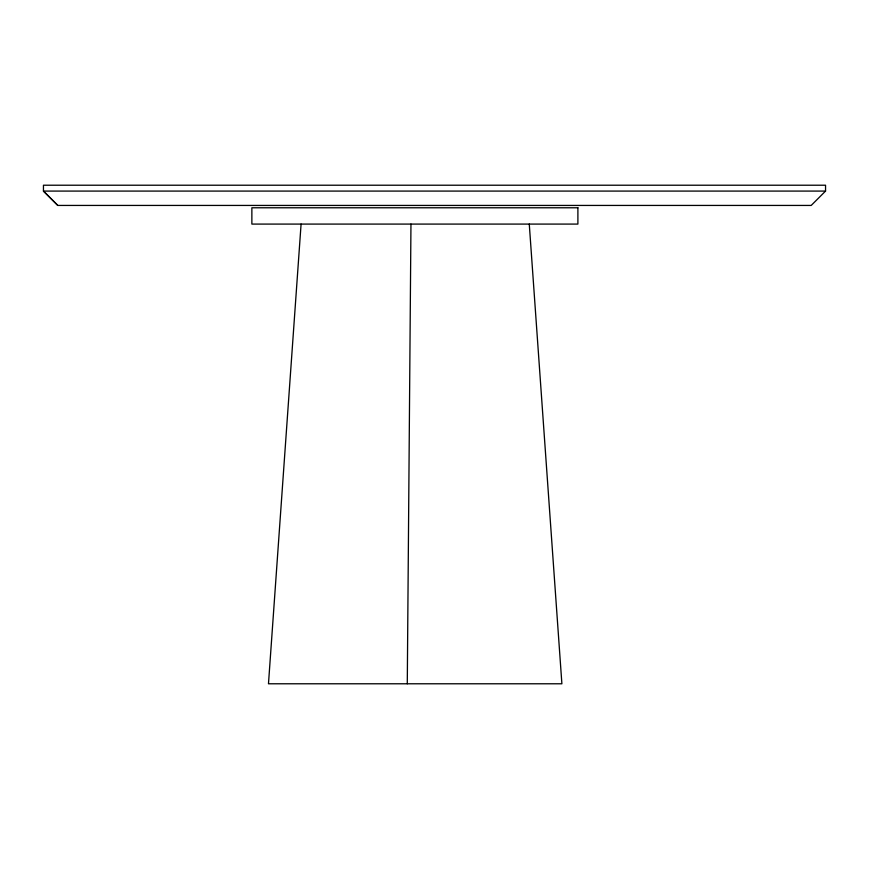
<?xml version="1.0" encoding="UTF-8"?>
<svg xmlns="http://www.w3.org/2000/svg" width="869" height="869" viewBox="0 0 869 869"><rect width="100%" height="100%" fill="white"/><g stroke="black" fill="none" stroke-linecap="round" stroke-linejoin="round"><path stroke-width="1.3" d="M407.279 683.784L410.961 224.083M301.087 224.083L268.478 683.784L561.885 683.784L529.275 224.083M825.55 191.082L811.201 205.432L57.799 205.432L43.45 191.082L43.45 185.216L825.55 185.216L825.55 191.082L43.45 191.082L57.799 205.432M577.896 207.778L251.869 207.778L251.869 224.083L577.896 224.083L577.896 207.778"/></g></svg>
